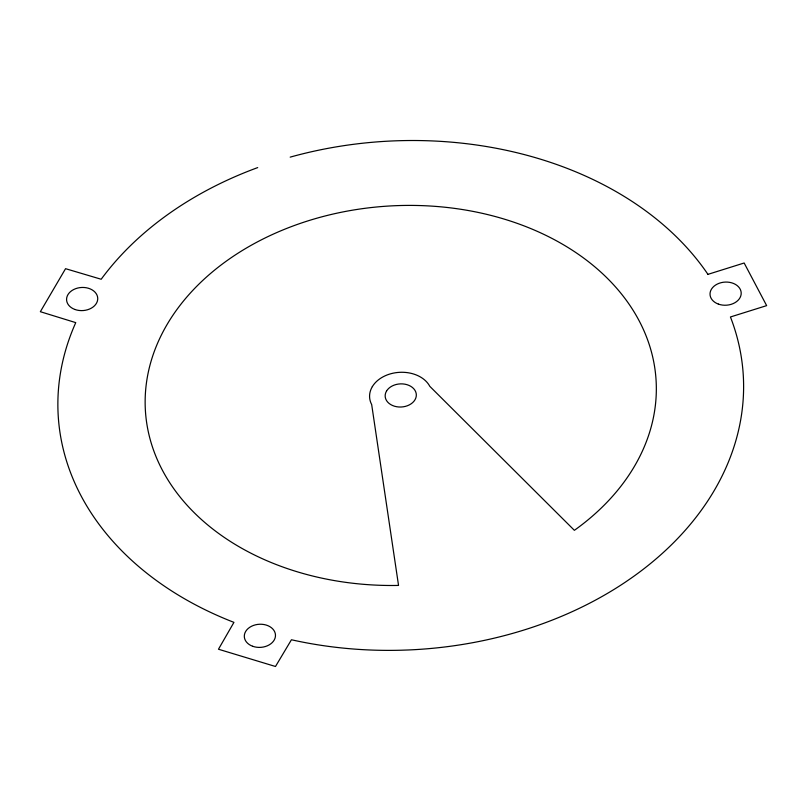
<?xml version="1.0" encoding="UTF-8"?>
<svg xmlns="http://www.w3.org/2000/svg" width="807" height="807" viewBox="0 0 807 807"><rect width="100%" height="100%" fill="white"/><g stroke="black" fill="none" stroke-linecap="round" stroke-linejoin="round"><path stroke-width="1.21" d="M707.608 274.461L744.155 263.001L766.65 305.631L730.426 316.98L731.455 319.643A343.126 254.588 -3.3 0 1 631.003 578.266L625.778 581.857A343.126 254.588 -3.3 0 1 408.403 649.968L401.402 650.21A343.126 254.588 -3.3 0 1 291.438 639.759L275.49 666.491L218.475 649.232L233.939 622.358A343.126 254.588 -3.3 0 1 75.757 322.629L40.35 311.704L65.559 268.681L101.178 279.252A343.126 254.588 -3.3 0 1 257.705 167.594M707.931 274.36L706.256 271.898A343.126 254.588 -3.3 0 0 290.177 157.133M372.36 386.603L372.108 387.037A31.191 23.141 -3.3 0 0 371.674 404.559L398.537 585.418L396.025 585.468A255.789 189.786 -3.3 0 1 155.358 348.634A255.789 189.786 -3.3 0 1 534.093 229.965A255.789 189.786 -3.3 0 1 576.218 528.999L574.372 530.32L429.808 386.341A31.191 23.141 -3.3 0 0 401.634 372.269A31.191 23.141 -3.3 0 0 372.36 386.603M386.553 391.022L386.422 391.244A15.595 11.57 -3.3 0 0 394.29 406.153L394.583 406.244A15.595 11.57 -3.3 0 0 415.02 399.727A15.595 11.57 -3.3 0 0 407.091 384.707A15.595 11.57 -3.3 0 0 386.553 391.022M718.401 304.108A15.595 11.57 -3.3 0 0 741.189 292.749A15.595 11.57 -3.3 0 0 717.252 284.094A15.595 11.57 -3.3 0 0 718.401 304.108M252.692 646.276A15.595 11.57 -3.3 0 0 275.469 634.927A15.595 11.57 -3.3 0 0 251.532 626.262A15.595 11.57 -3.3 0 0 252.692 646.276M74.95 309.485A15.595 11.57 -3.3 0 0 97.728 298.136A15.595 11.57 -3.3 0 0 73.8 289.471A15.595 11.57 -3.3 0 0 74.95 309.485"/></g></svg>
